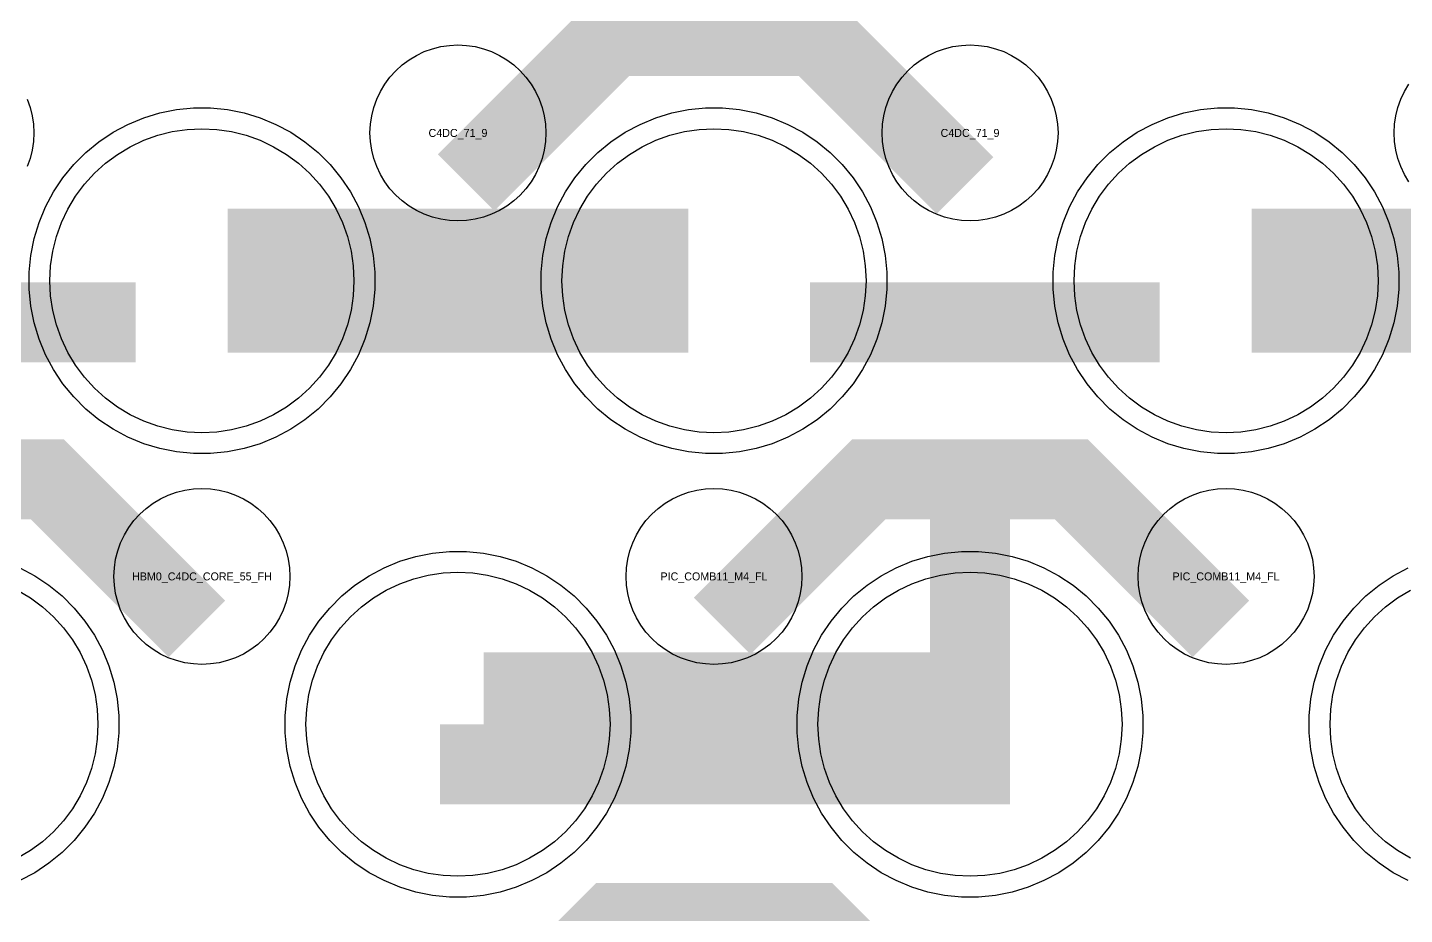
# Model space of a CAD drawing. Extents: x -11880 to 11880, y -14992 to 14992.
# Drawn here: x -9254.5 to -8824.2, y -5199.5 to -4922.4 of the extents above; entities that cross this region are included whole.
import ezdxf
from ezdxf.enums import TextEntityAlignment as Align

# ---------------------------------------------------------------- set-up
doc = ezdxf.new("R2010")
doc.units = 0
doc.header["$MEASUREMENT"] = 0
for name, color, linetype in [('GDS_775_DT_237', 138, 'CONTINUOUS'), ('RDL1_FS', 34, 'CONTINUOUS'), ('RDL_BS', 160, 'CONTINUOUS')]:
    doc.layers.add(name, color=color, linetype=linetype)

msp = doc.modelspace()

# ---------------------------------------------------------------- linework, layer by layer
at = {"layer": 'RDL1_FS'}
for points in [[(-9200, -5049.024), (-9204.657, -5048.795), (-9209.268, -5048.111), (-9213.791, -5046.979), (-9218.181, -5045.407), (-9222.395, -5043.415), (-9226.395, -5041.017), (-9230.14, -5038.239), (-9233.594, -5035.109), (-9236.724, -5031.655), (-9239.502, -5027.91), (-9241.9, -5023.91), (-9243.892, -5019.696), (-9245.464, -5015.306), (-9246.596, -5010.783), (-9247.28, -5006.172), (-9247.509, -5001.515), (-9247.28, -4996.858), (-9246.596, -4992.247), (-9245.464, -4987.724), (-9243.892, -4983.334), (-9241.9, -4979.12), (-9239.502, -4975.12), (-9236.724, -4971.375), (-9233.594, -4967.921), (-9230.14, -4964.791), (-9226.395, -4962.013), (-9222.395, -4959.615), (-9218.181, -4957.623), (-9213.791, -4956.051), (-9209.268, -4954.919), (-9204.657, -4954.235), (-9200, -4954.006), (-9195.343, -4954.235), (-9190.732, -4954.919), (-9186.209, -4956.051), (-9181.819, -4957.623), (-9177.605, -4959.615), (-9173.605, -4962.013), (-9169.86, -4964.791), (-9166.406, -4967.921), (-9163.276, -4971.375), (-9160.498, -4975.12), (-9158.1, -4979.12), (-9156.108, -4983.334), (-9154.536, -4987.724), (-9153.404, -4992.247), (-9152.72, -4996.858), (-9152.491, -5001.515), (-9152.72, -5006.172), (-9153.404, -5010.783), (-9154.536, -5015.306), (-9156.108, -5019.696), (-9158.1, -5023.91), (-9160.498, -5027.91), (-9163.276, -5031.655), (-9166.406, -5035.109), (-9169.86, -5038.239), (-9173.605, -5041.017), (-9177.605, -5043.415), (-9181.819, -5045.407), (-9186.209, -5046.979), (-9190.732, -5048.111), (-9195.343, -5048.795)], [(-9040, -5049.024), (-9044.657, -5048.795), (-9049.268, -5048.111), (-9053.791, -5046.979), (-9058.181, -5045.407), (-9062.395, -5043.415), (-9066.395, -5041.017), (-9070.14, -5038.239), (-9073.594, -5035.109), (-9076.724, -5031.655), (-9079.502, -5027.91), (-9081.9, -5023.91), (-9083.892, -5019.696), (-9085.464, -5015.306), (-9086.596, -5010.783), (-9087.28, -5006.172), (-9087.509, -5001.515), (-9087.28, -4996.858), (-9086.596, -4992.247), (-9085.464, -4987.724), (-9083.892, -4983.334), (-9081.9, -4979.12), (-9079.502, -4975.12), (-9076.724, -4971.375), (-9073.594, -4967.921), (-9070.14, -4964.791), (-9066.395, -4962.013), (-9062.395, -4959.615), (-9058.181, -4957.623), (-9053.791, -4956.051), (-9049.268, -4954.919), (-9044.657, -4954.235), (-9040, -4954.006), (-9035.343, -4954.235), (-9030.732, -4954.919), (-9026.209, -4956.051), (-9021.819, -4957.623), (-9017.605, -4959.615), (-9013.605, -4962.013), (-9009.86, -4964.791), (-9006.406, -4967.921), (-9003.276, -4971.375), (-9000.498, -4975.12), (-8998.1, -4979.12), (-8996.108, -4983.334), (-8994.536, -4987.724), (-8993.404, -4992.247), (-8992.72, -4996.858), (-8992.491, -5001.515), (-8992.72, -5006.172), (-8993.404, -5010.783), (-8994.536, -5015.306), (-8996.108, -5019.696), (-8998.1, -5023.91), (-9000.498, -5027.91), (-9003.276, -5031.655), (-9006.406, -5035.109), (-9009.86, -5038.239), (-9013.605, -5041.017), (-9017.605, -5043.415), (-9021.819, -5045.407), (-9026.209, -5046.979), (-9030.732, -5048.111), (-9035.343, -5048.795)], [(-8880, -5049.024), (-8884.657, -5048.795), (-8889.268, -5048.111), (-8893.791, -5046.979), (-8898.181, -5045.407), (-8902.395, -5043.415), (-8906.395, -5041.017), (-8910.14, -5038.239), (-8913.594, -5035.109), (-8916.724, -5031.655), (-8919.502, -5027.91), (-8921.9, -5023.91), (-8923.892, -5019.696), (-8925.464, -5015.306), (-8926.596, -5010.783), (-8927.28, -5006.172), (-8927.509, -5001.515), (-8927.28, -4996.858), (-8926.596, -4992.247), (-8925.464, -4987.724), (-8923.892, -4983.334), (-8921.9, -4979.12), (-8919.502, -4975.12), (-8916.724, -4971.375), (-8913.594, -4967.921), (-8910.14, -4964.791), (-8906.395, -4962.013), (-8902.395, -4959.615), (-8898.181, -4957.623), (-8893.791, -4956.051), (-8889.268, -4954.919), (-8884.657, -4954.235), (-8880, -4954.006), (-8875.343, -4954.235), (-8870.732, -4954.919), (-8866.209, -4956.051), (-8861.819, -4957.623), (-8857.605, -4959.615), (-8853.605, -4962.013), (-8849.86, -4964.791), (-8846.406, -4967.921), (-8843.276, -4971.375), (-8840.498, -4975.12), (-8838.1, -4979.12), (-8836.108, -4983.334), (-8834.536, -4987.724), (-8833.404, -4992.247), (-8832.72, -4996.858), (-8832.491, -5001.515), (-8832.72, -5006.172), (-8833.404, -5010.783), (-8834.536, -5015.306), (-8836.108, -5019.696), (-8838.1, -5023.91), (-8840.498, -5027.91), (-8843.276, -5031.655), (-8846.406, -5035.109), (-8849.86, -5038.239), (-8853.605, -5041.017), (-8857.605, -5043.415), (-8861.819, -5045.407), (-8866.209, -5046.979), (-8870.732, -5048.111), (-8875.343, -5048.795)], [(-9120, -5187.589), (-9124.657, -5187.36), (-9129.268, -5186.676), (-9133.791, -5185.544), (-9138.181, -5183.972), (-9142.395, -5181.98), (-9146.395, -5179.582), (-9150.14, -5176.804), (-9153.594, -5173.674), (-9156.724, -5170.22), (-9159.502, -5166.475), (-9161.9, -5162.475), (-9163.892, -5158.261), (-9165.464, -5153.871), (-9166.596, -5149.348), (-9167.28, -5144.737), (-9167.509, -5140.08), (-9167.28, -5135.423), (-9166.596, -5130.812), (-9165.464, -5126.289), (-9163.892, -5121.899), (-9161.9, -5117.685), (-9159.502, -5113.685), (-9156.724, -5109.94), (-9153.594, -5106.486), (-9150.14, -5103.356), (-9146.395, -5100.578), (-9142.395, -5098.18), (-9138.181, -5096.188), (-9133.791, -5094.616), (-9129.268, -5093.484), (-9124.657, -5092.8), (-9120, -5092.571), (-9115.343, -5092.8), (-9110.732, -5093.484), (-9106.209, -5094.616), (-9101.819, -5096.188), (-9097.605, -5098.18), (-9093.605, -5100.578), (-9089.86, -5103.356), (-9086.406, -5106.486), (-9083.276, -5109.94), (-9080.498, -5113.685), (-9078.1, -5117.685), (-9076.108, -5121.899), (-9074.536, -5126.289), (-9073.404, -5130.812), (-9072.72, -5135.423), (-9072.491, -5140.08), (-9072.72, -5144.737), (-9073.404, -5149.348), (-9074.536, -5153.871), (-9076.108, -5158.261), (-9078.1, -5162.475), (-9080.498, -5166.475), (-9083.276, -5170.22), (-9086.406, -5173.674), (-9089.86, -5176.804), (-9093.605, -5179.582), (-9097.605, -5181.98), (-9101.819, -5183.972), (-9106.209, -5185.544), (-9110.732, -5186.676), (-9115.343, -5187.36)], [(-8960, -5187.589), (-8964.657, -5187.36), (-8969.268, -5186.676), (-8973.791, -5185.544), (-8978.181, -5183.972), (-8982.395, -5181.98), (-8986.395, -5179.582), (-8990.14, -5176.804), (-8993.594, -5173.674), (-8996.724, -5170.22), (-8999.502, -5166.475), (-9001.9, -5162.475), (-9003.892, -5158.261), (-9005.464, -5153.871), (-9006.596, -5149.348), (-9007.28, -5144.737), (-9007.509, -5140.08), (-9007.28, -5135.423), (-9006.596, -5130.812), (-9005.464, -5126.289), (-9003.892, -5121.899), (-9001.9, -5117.685), (-8999.502, -5113.685), (-8996.724, -5109.94), (-8993.594, -5106.486), (-8990.14, -5103.356), (-8986.395, -5100.578), (-8982.395, -5098.18), (-8978.181, -5096.188), (-8973.791, -5094.616), (-8969.268, -5093.484), (-8964.657, -5092.8), (-8960, -5092.571), (-8955.343, -5092.8), (-8950.732, -5093.484), (-8946.209, -5094.616), (-8941.819, -5096.188), (-8937.605, -5098.18), (-8933.605, -5100.578), (-8929.86, -5103.356), (-8926.406, -5106.486), (-8923.276, -5109.94), (-8920.498, -5113.685), (-8918.1, -5117.685), (-8916.108, -5121.899), (-8914.536, -5126.289), (-8913.404, -5130.812), (-8912.72, -5135.423), (-8912.491, -5140.08), (-8912.72, -5144.737), (-8913.404, -5149.348), (-8914.536, -5153.871), (-8916.108, -5158.261), (-8918.1, -5162.475), (-8920.498, -5166.475), (-8923.276, -5170.22), (-8926.406, -5173.674), (-8929.86, -5176.804), (-8933.605, -5179.582), (-8937.605, -5181.98), (-8941.819, -5183.972), (-8946.209, -5185.544), (-8950.732, -5186.676), (-8955.343, -5187.36)]]:
    msp.add_lwpolyline(points, close=True, dxfattribs=at)
for points in [[(-9191.998, -5001.515, 45, 45, 0), (-9119.998, -5001.515, 45, 45, 0)], [(-9119.998, -5001.515, 45, 45, 0), (-9047.998, -5001.515, 45, 45, 0)], [(-8871.998, -5001.515, 45, 45, 0), (-8799.998, -5001.515, 45, 45, 0)], [(-9111.998, -5140.08, 45, 45, 0), (-9039.998, -5140.08, 45, 45, 0)], [(-9039.998, -5140.08, 45, 45, 0), (-8967.998, -5140.08, 45, 45, 0)]]:
    msp.add_lwpolyline(points, format="xyseb", dxfattribs=at)
for points in [[(-9257.605, -5098.18), (-9253.605, -5100.578), (-9249.86, -5103.356), (-9246.406, -5106.486), (-9243.276, -5109.94), (-9240.498, -5113.685), (-9238.1, -5117.685), (-9236.108, -5121.899), (-9234.536, -5126.289), (-9233.404, -5130.812), (-9232.72, -5135.423), (-9232.491, -5140.08), (-9232.72, -5144.737), (-9233.404, -5149.348), (-9234.536, -5153.871), (-9236.108, -5158.261), (-9238.1, -5162.475), (-9240.498, -5166.475), (-9243.276, -5170.22), (-9246.406, -5173.674), (-9249.86, -5176.804), (-9253.605, -5179.582), (-9257.605, -5181.98)], [(-8822.395, -5181.98), (-8826.395, -5179.582), (-8830.14, -5176.804), (-8833.594, -5173.674), (-8836.724, -5170.22), (-8839.502, -5166.475), (-8841.9, -5162.475), (-8843.892, -5158.261), (-8845.464, -5153.871), (-8846.596, -5149.348), (-8847.28, -5144.737), (-8847.509, -5140.08), (-8847.28, -5135.423), (-8846.596, -5130.812), (-8845.464, -5126.289), (-8843.892, -5121.899), (-8841.9, -5117.685), (-8839.502, -5113.685), (-8836.724, -5109.94), (-8833.594, -5106.486), (-8830.14, -5103.356), (-8826.395, -5100.578), (-8822.395, -5098.18)]]:
    msp.add_lwpolyline(points, dxfattribs=at)
at = {"layer": 'RDL_BS'}
for points in [[(-9117.438, -4970.829, 25, 25, 0), (-9071.623, -4925.014, 25, 25, 0), (-9038.07, -4925.014, 25, 25, 0)], [(-8961.599, -4971.728, 25, 25, 0), (-9008.313, -4925.014, 25, 25, 0), (-9038.071, -4925.014, 25, 25, 0)], [(-9329.984, -5014.528, 25, 25, 0), (-9220.719, -5014.528, 25, 25, 0)], [(-9009.984, -5014.528, 25, 25, 0), (-8900.719, -5014.528, 25, 25, 0)], [(-8960, -5165.08, 25, 25, 0), (-8960, -5051.079, 25, 25, 0)], [(-9201.599, -5110.293, 25, 25, 0), (-9248.313, -5063.579, 25, 25, 0), (-9278.071, -5063.579, 25, 25, 0)], [(-9037.438, -5109.394, 25, 25, 0), (-8991.623, -5063.579, 25, 25, 0), (-8958.07, -5063.579, 25, 25, 0)], [(-8881.599, -5110.293, 25, 25, 0), (-8928.313, -5063.579, 25, 25, 0), (-8958.071, -5063.579, 25, 25, 0)], [(-9125.603, -5152.58, 25, 25, 0), (-8947.5, -5152.58, 25, 25, 0)], [(-9117.438, -5247.959, 25, 25, 0), (-9071.623, -5202.144, 25, 25, 0), (-9038.07, -5202.144, 25, 25, 0)], [(-8961.599, -5248.858, 25, 25, 0), (-9008.313, -5202.144, 25, 25, 0), (-9038.071, -5202.144, 25, 25, 0)]]:
    msp.add_lwpolyline(points, format="xyseb", dxfattribs=at)
for points in [[(-9120, -4982.821), (-9122.693, -4982.689), (-9125.365, -4982.293), (-9127.984, -4981.636), (-9130.519, -4980.729), (-9132.956, -4979.577), (-9135.28, -4978.184), (-9137.443, -4976.581), (-9139.442, -4974.769), (-9141.254, -4972.77), (-9142.857, -4970.607), (-9144.25, -4968.283), (-9145.402, -4965.846), (-9146.309, -4963.311), (-9146.966, -4960.692), (-9147.362, -4958.02), (-9147.494, -4955.327), (-9147.362, -4952.634), (-9146.966, -4949.962), (-9146.309, -4947.343), (-9145.402, -4944.808), (-9144.25, -4942.371), (-9142.857, -4940.047), (-9141.254, -4937.884), (-9139.442, -4935.885), (-9137.443, -4934.073), (-9135.28, -4932.47), (-9132.956, -4931.077), (-9130.519, -4929.925), (-9127.984, -4929.018), (-9125.365, -4928.361), (-9122.693, -4927.965), (-9120, -4927.833), (-9117.307, -4927.965), (-9114.635, -4928.361), (-9112.016, -4929.018), (-9109.481, -4929.925), (-9107.044, -4931.077), (-9104.72, -4932.47), (-9102.557, -4934.073), (-9100.558, -4935.885), (-9098.746, -4937.884), (-9097.143, -4940.047), (-9095.75, -4942.371), (-9094.598, -4944.808), (-9093.691, -4947.343), (-9093.034, -4949.962), (-9092.638, -4952.634), (-9092.506, -4955.327), (-9092.638, -4958.02), (-9093.034, -4960.692), (-9093.691, -4963.311), (-9094.598, -4965.846), (-9095.75, -4968.283), (-9097.143, -4970.607), (-9098.746, -4972.77), (-9100.558, -4974.769), (-9102.557, -4976.581), (-9104.72, -4978.184), (-9107.044, -4979.577), (-9109.481, -4980.729), (-9112.016, -4981.636), (-9114.635, -4982.293), (-9117.307, -4982.689)], [(-8960, -4982.821), (-8962.693, -4982.689), (-8965.365, -4982.293), (-8967.984, -4981.636), (-8970.519, -4980.729), (-8972.956, -4979.577), (-8975.28, -4978.184), (-8977.443, -4976.581), (-8979.442, -4974.769), (-8981.254, -4972.77), (-8982.857, -4970.607), (-8984.25, -4968.283), (-8985.402, -4965.846), (-8986.309, -4963.311), (-8986.966, -4960.692), (-8987.362, -4958.02), (-8987.494, -4955.327), (-8987.362, -4952.634), (-8986.966, -4949.962), (-8986.309, -4947.343), (-8985.402, -4944.808), (-8984.25, -4942.371), (-8982.857, -4940.047), (-8981.254, -4937.884), (-8979.442, -4935.885), (-8977.443, -4934.073), (-8975.28, -4932.47), (-8972.956, -4931.077), (-8970.519, -4929.925), (-8967.984, -4929.018), (-8965.365, -4928.361), (-8962.693, -4927.965), (-8960, -4927.833), (-8957.307, -4927.965), (-8954.635, -4928.361), (-8952.016, -4929.018), (-8949.481, -4929.925), (-8947.044, -4931.077), (-8944.72, -4932.47), (-8942.557, -4934.073), (-8940.558, -4935.885), (-8938.746, -4937.884), (-8937.143, -4940.047), (-8935.75, -4942.371), (-8934.598, -4944.808), (-8933.691, -4947.343), (-8933.034, -4949.962), (-8932.638, -4952.634), (-8932.506, -4955.327), (-8932.638, -4958.02), (-8933.034, -4960.692), (-8933.691, -4963.311), (-8934.598, -4965.846), (-8935.75, -4968.283), (-8937.143, -4970.607), (-8938.746, -4972.77), (-8940.558, -4974.769), (-8942.557, -4976.581), (-8944.72, -4978.184), (-8947.044, -4979.577), (-8949.481, -4980.729), (-8952.016, -4981.636), (-8954.635, -4982.293), (-8957.307, -4982.689)], [(-9202.644, -5055.515), (-9207.938, -5054.998), (-9213.165, -5053.952), (-9218.205, -5052.421), (-9223.115, -5050.39), (-9227.777, -5047.898), (-9232.191, -5044.951), (-9236.292, -5041.589), (-9240.074, -5037.807), (-9243.436, -5033.706), (-9246.383, -5029.292), (-9248.875, -5024.63), (-9250.906, -5019.72), (-9252.437, -5014.68), (-9253.483, -5009.453), (-9254, -5004.159), (-9254, -4998.871), (-9253.483, -4993.577), (-9252.437, -4988.35), (-9250.906, -4983.31), (-9248.875, -4978.4), (-9246.383, -4973.738), (-9243.436, -4969.324), (-9240.074, -4965.223), (-9236.292, -4961.441), (-9232.191, -4958.079), (-9227.777, -4955.132), (-9223.115, -4952.64), (-9218.205, -4950.609), (-9213.165, -4949.078), (-9207.938, -4948.032), (-9202.644, -4947.515), (-9197.356, -4947.515), (-9192.062, -4948.032), (-9186.835, -4949.078), (-9181.795, -4950.609), (-9176.885, -4952.64), (-9172.223, -4955.132), (-9167.809, -4958.079), (-9163.708, -4961.441), (-9159.926, -4965.223), (-9156.564, -4969.324), (-9153.617, -4973.738), (-9151.125, -4978.4), (-9149.094, -4983.31), (-9147.563, -4988.35), (-9146.517, -4993.577), (-9146, -4998.871), (-9146, -5004.159), (-9146.517, -5009.453), (-9147.563, -5014.68), (-9149.094, -5019.72), (-9151.125, -5024.63), (-9153.617, -5029.292), (-9156.564, -5033.706), (-9159.926, -5037.807), (-9163.708, -5041.589), (-9167.809, -5044.951), (-9172.223, -5047.898), (-9176.885, -5050.39), (-9181.795, -5052.421), (-9186.835, -5053.952), (-9192.062, -5054.998), (-9197.356, -5055.515)], [(-9042.644, -5055.515), (-9047.938, -5054.998), (-9053.165, -5053.952), (-9058.205, -5052.421), (-9063.115, -5050.39), (-9067.777, -5047.898), (-9072.191, -5044.951), (-9076.292, -5041.589), (-9080.074, -5037.807), (-9083.436, -5033.706), (-9086.383, -5029.292), (-9088.875, -5024.63), (-9090.906, -5019.72), (-9092.437, -5014.68), (-9093.483, -5009.453), (-9094, -5004.159), (-9094, -4998.871), (-9093.483, -4993.577), (-9092.437, -4988.35), (-9090.906, -4983.31), (-9088.875, -4978.4), (-9086.383, -4973.738), (-9083.436, -4969.324), (-9080.074, -4965.223), (-9076.292, -4961.441), (-9072.191, -4958.079), (-9067.777, -4955.132), (-9063.115, -4952.64), (-9058.205, -4950.609), (-9053.165, -4949.078), (-9047.938, -4948.032), (-9042.644, -4947.515), (-9037.356, -4947.515), (-9032.062, -4948.032), (-9026.835, -4949.078), (-9021.795, -4950.609), (-9016.885, -4952.64), (-9012.223, -4955.132), (-9007.809, -4958.079), (-9003.708, -4961.441), (-8999.926, -4965.223), (-8996.564, -4969.324), (-8993.617, -4973.738), (-8991.125, -4978.4), (-8989.094, -4983.31), (-8987.563, -4988.35), (-8986.517, -4993.577), (-8986, -4998.871), (-8986, -5004.159), (-8986.517, -5009.453), (-8987.563, -5014.68), (-8989.094, -5019.72), (-8991.125, -5024.63), (-8993.617, -5029.292), (-8996.564, -5033.706), (-8999.926, -5037.807), (-9003.708, -5041.589), (-9007.809, -5044.951), (-9012.223, -5047.898), (-9016.885, -5050.39), (-9021.795, -5052.421), (-9026.835, -5053.952), (-9032.062, -5054.998), (-9037.356, -5055.515)], [(-8882.644, -5055.515), (-8887.938, -5054.998), (-8893.165, -5053.952), (-8898.205, -5052.421), (-8903.115, -5050.39), (-8907.777, -5047.898), (-8912.191, -5044.951), (-8916.292, -5041.589), (-8920.074, -5037.807), (-8923.436, -5033.706), (-8926.383, -5029.292), (-8928.875, -5024.63), (-8930.906, -5019.72), (-8932.437, -5014.68), (-8933.483, -5009.453), (-8934, -5004.159), (-8934, -4998.871), (-8933.483, -4993.577), (-8932.437, -4988.35), (-8930.906, -4983.31), (-8928.875, -4978.4), (-8926.383, -4973.738), (-8923.436, -4969.324), (-8920.074, -4965.223), (-8916.292, -4961.441), (-8912.191, -4958.079), (-8907.777, -4955.132), (-8903.115, -4952.64), (-8898.205, -4950.609), (-8893.165, -4949.078), (-8887.938, -4948.032), (-8882.644, -4947.515), (-8877.356, -4947.515), (-8872.062, -4948.032), (-8866.835, -4949.078), (-8861.795, -4950.609), (-8856.885, -4952.64), (-8852.223, -4955.132), (-8847.809, -4958.079), (-8843.708, -4961.441), (-8839.926, -4965.223), (-8836.564, -4969.324), (-8833.617, -4973.738), (-8831.125, -4978.4), (-8829.094, -4983.31), (-8827.563, -4988.35), (-8826.517, -4993.577), (-8826, -4998.871), (-8826, -5004.159), (-8826.517, -5009.453), (-8827.563, -5014.68), (-8829.094, -5019.72), (-8831.125, -5024.63), (-8833.617, -5029.292), (-8836.564, -5033.706), (-8839.926, -5037.807), (-8843.708, -5041.589), (-8847.809, -5044.951), (-8852.223, -5047.898), (-8856.885, -5050.39), (-8861.795, -5052.421), (-8866.835, -5053.952), (-8872.062, -5054.998), (-8877.356, -5055.515)], [(-9200, -5121.386), (-9202.693, -5121.254), (-9205.365, -5120.858), (-9207.984, -5120.201), (-9210.519, -5119.294), (-9212.956, -5118.142), (-9215.28, -5116.749), (-9217.443, -5115.146), (-9219.442, -5113.334), (-9221.254, -5111.335), (-9222.857, -5109.172), (-9224.25, -5106.848), (-9225.402, -5104.411), (-9226.309, -5101.876), (-9226.966, -5099.257), (-9227.362, -5096.585), (-9227.494, -5093.892), (-9227.362, -5091.199), (-9226.966, -5088.527), (-9226.309, -5085.908), (-9225.402, -5083.373), (-9224.25, -5080.936), (-9222.857, -5078.612), (-9221.254, -5076.449), (-9219.442, -5074.45), (-9217.443, -5072.638), (-9215.28, -5071.035), (-9212.956, -5069.642), (-9210.519, -5068.49), (-9207.984, -5067.583), (-9205.365, -5066.926), (-9202.693, -5066.53), (-9200, -5066.398), (-9197.307, -5066.53), (-9194.635, -5066.926), (-9192.016, -5067.583), (-9189.481, -5068.49), (-9187.044, -5069.642), (-9184.72, -5071.035), (-9182.557, -5072.638), (-9180.558, -5074.45), (-9178.746, -5076.449), (-9177.143, -5078.612), (-9175.75, -5080.936), (-9174.598, -5083.373), (-9173.691, -5085.908), (-9173.034, -5088.527), (-9172.638, -5091.199), (-9172.506, -5093.892), (-9172.638, -5096.585), (-9173.034, -5099.257), (-9173.691, -5101.876), (-9174.598, -5104.411), (-9175.75, -5106.848), (-9177.143, -5109.172), (-9178.746, -5111.335), (-9180.558, -5113.334), (-9182.557, -5115.146), (-9184.72, -5116.749), (-9187.044, -5118.142), (-9189.481, -5119.294), (-9192.016, -5120.201), (-9194.635, -5120.858), (-9197.307, -5121.254)], [(-9040, -5121.386), (-9042.693, -5121.254), (-9045.365, -5120.858), (-9047.984, -5120.201), (-9050.519, -5119.294), (-9052.956, -5118.142), (-9055.28, -5116.749), (-9057.443, -5115.146), (-9059.442, -5113.334), (-9061.254, -5111.335), (-9062.857, -5109.172), (-9064.25, -5106.848), (-9065.402, -5104.411), (-9066.309, -5101.876), (-9066.966, -5099.257), (-9067.362, -5096.585), (-9067.494, -5093.892), (-9067.362, -5091.199), (-9066.966, -5088.527), (-9066.309, -5085.908), (-9065.402, -5083.373), (-9064.25, -5080.936), (-9062.857, -5078.612), (-9061.254, -5076.449), (-9059.442, -5074.45), (-9057.443, -5072.638), (-9055.28, -5071.035), (-9052.956, -5069.642), (-9050.519, -5068.49), (-9047.984, -5067.583), (-9045.365, -5066.926), (-9042.693, -5066.53), (-9040, -5066.398), (-9037.307, -5066.53), (-9034.635, -5066.926), (-9032.016, -5067.583), (-9029.481, -5068.49), (-9027.044, -5069.642), (-9024.72, -5071.035), (-9022.557, -5072.638), (-9020.558, -5074.45), (-9018.746, -5076.449), (-9017.143, -5078.612), (-9015.75, -5080.936), (-9014.598, -5083.373), (-9013.691, -5085.908), (-9013.034, -5088.527), (-9012.638, -5091.199), (-9012.506, -5093.892), (-9012.638, -5096.585), (-9013.034, -5099.257), (-9013.691, -5101.876), (-9014.598, -5104.411), (-9015.75, -5106.848), (-9017.143, -5109.172), (-9018.746, -5111.335), (-9020.558, -5113.334), (-9022.557, -5115.146), (-9024.72, -5116.749), (-9027.044, -5118.142), (-9029.481, -5119.294), (-9032.016, -5120.201), (-9034.635, -5120.858), (-9037.307, -5121.254)], [(-8880, -5121.386), (-8882.693, -5121.254), (-8885.365, -5120.858), (-8887.984, -5120.201), (-8890.519, -5119.294), (-8892.956, -5118.142), (-8895.28, -5116.749), (-8897.443, -5115.146), (-8899.442, -5113.334), (-8901.254, -5111.335), (-8902.857, -5109.172), (-8904.25, -5106.848), (-8905.402, -5104.411), (-8906.309, -5101.876), (-8906.966, -5099.257), (-8907.362, -5096.585), (-8907.494, -5093.892), (-8907.362, -5091.199), (-8906.966, -5088.527), (-8906.309, -5085.908), (-8905.402, -5083.373), (-8904.25, -5080.936), (-8902.857, -5078.612), (-8901.254, -5076.449), (-8899.442, -5074.45), (-8897.443, -5072.638), (-8895.28, -5071.035), (-8892.956, -5069.642), (-8890.519, -5068.49), (-8887.984, -5067.583), (-8885.365, -5066.926), (-8882.693, -5066.53), (-8880, -5066.398), (-8877.307, -5066.53), (-8874.635, -5066.926), (-8872.016, -5067.583), (-8869.481, -5068.49), (-8867.044, -5069.642), (-8864.72, -5071.035), (-8862.557, -5072.638), (-8860.558, -5074.45), (-8858.746, -5076.449), (-8857.143, -5078.612), (-8855.75, -5080.936), (-8854.598, -5083.373), (-8853.691, -5085.908), (-8853.034, -5088.527), (-8852.638, -5091.199), (-8852.506, -5093.892), (-8852.638, -5096.585), (-8853.034, -5099.257), (-8853.691, -5101.876), (-8854.598, -5104.411), (-8855.75, -5106.848), (-8857.143, -5109.172), (-8858.746, -5111.335), (-8860.558, -5113.334), (-8862.557, -5115.146), (-8864.72, -5116.749), (-8867.044, -5118.142), (-8869.481, -5119.294), (-8872.016, -5120.201), (-8874.635, -5120.858), (-8877.307, -5121.254)], [(-9122.644, -5194.08), (-9127.938, -5193.563), (-9133.165, -5192.517), (-9138.205, -5190.986), (-9143.115, -5188.955), (-9147.777, -5186.463), (-9152.191, -5183.516), (-9156.292, -5180.154), (-9160.074, -5176.372), (-9163.436, -5172.271), (-9166.383, -5167.857), (-9168.875, -5163.195), (-9170.906, -5158.285), (-9172.437, -5153.245), (-9173.483, -5148.018), (-9174, -5142.724), (-9174, -5137.436), (-9173.483, -5132.142), (-9172.437, -5126.915), (-9170.906, -5121.875), (-9168.875, -5116.965), (-9166.383, -5112.303), (-9163.436, -5107.889), (-9160.074, -5103.788), (-9156.292, -5100.006), (-9152.191, -5096.644), (-9147.777, -5093.697), (-9143.115, -5091.205), (-9138.205, -5089.174), (-9133.165, -5087.643), (-9127.938, -5086.597), (-9122.644, -5086.08), (-9117.356, -5086.08), (-9112.062, -5086.597), (-9106.835, -5087.643), (-9101.795, -5089.174), (-9096.885, -5091.205), (-9092.223, -5093.697), (-9087.809, -5096.644), (-9083.708, -5100.006), (-9079.926, -5103.788), (-9076.564, -5107.889), (-9073.617, -5112.303), (-9071.125, -5116.965), (-9069.094, -5121.875), (-9067.563, -5126.915), (-9066.517, -5132.142), (-9066, -5137.436), (-9066, -5142.724), (-9066.517, -5148.018), (-9067.563, -5153.245), (-9069.094, -5158.285), (-9071.125, -5163.195), (-9073.617, -5167.857), (-9076.564, -5172.271), (-9079.926, -5176.372), (-9083.708, -5180.154), (-9087.809, -5183.516), (-9092.223, -5186.463), (-9096.885, -5188.955), (-9101.795, -5190.986), (-9106.835, -5192.517), (-9112.062, -5193.563), (-9117.356, -5194.08)], [(-8962.644, -5194.08), (-8967.938, -5193.563), (-8973.165, -5192.517), (-8978.205, -5190.986), (-8983.115, -5188.955), (-8987.777, -5186.463), (-8992.191, -5183.516), (-8996.292, -5180.154), (-9000.074, -5176.372), (-9003.436, -5172.271), (-9006.383, -5167.857), (-9008.875, -5163.195), (-9010.906, -5158.285), (-9012.437, -5153.245), (-9013.483, -5148.018), (-9014, -5142.724), (-9014, -5137.436), (-9013.483, -5132.142), (-9012.437, -5126.915), (-9010.906, -5121.875), (-9008.875, -5116.965), (-9006.383, -5112.303), (-9003.436, -5107.889), (-9000.074, -5103.788), (-8996.292, -5100.006), (-8992.191, -5096.644), (-8987.777, -5093.697), (-8983.115, -5091.205), (-8978.205, -5089.174), (-8973.165, -5087.643), (-8967.938, -5086.597), (-8962.644, -5086.08), (-8957.356, -5086.08), (-8952.062, -5086.597), (-8946.835, -5087.643), (-8941.795, -5089.174), (-8936.885, -5091.205), (-8932.223, -5093.697), (-8927.809, -5096.644), (-8923.708, -5100.006), (-8919.926, -5103.788), (-8916.564, -5107.889), (-8913.617, -5112.303), (-8911.125, -5116.965), (-8909.094, -5121.875), (-8907.563, -5126.915), (-8906.517, -5132.142), (-8906, -5137.436), (-8906, -5142.724), (-8906.517, -5148.018), (-8907.563, -5153.245), (-8909.094, -5158.285), (-8911.125, -5163.195), (-8913.617, -5167.857), (-8916.564, -5172.271), (-8919.926, -5176.372), (-8923.708, -5180.154), (-8927.809, -5183.516), (-8932.223, -5186.463), (-8936.885, -5188.955), (-8941.795, -5190.986), (-8946.835, -5192.517), (-8952.062, -5193.563), (-8957.356, -5194.08)]]:
    msp.add_lwpolyline(points, close=True, dxfattribs=at)
for points in [[(-8822.857, -4970.607), (-8824.25, -4968.283), (-8825.402, -4965.846), (-8826.309, -4963.311), (-8826.966, -4960.692), (-8827.362, -4958.02), (-8827.494, -4955.327), (-8827.362, -4952.634), (-8826.966, -4949.962), (-8826.309, -4947.343), (-8825.402, -4944.808), (-8824.25, -4942.371), (-8822.857, -4940.047)], [(-9254.598, -4944.808), (-9253.691, -4947.343), (-9253.034, -4949.962), (-9252.638, -4952.634), (-9252.506, -4955.327), (-9252.638, -4958.02), (-9253.034, -4960.692), (-9253.691, -4963.311), (-9254.598, -4965.846)], [(-9256.885, -5091.205), (-9252.223, -5093.697), (-9247.809, -5096.644), (-9243.708, -5100.006), (-9239.926, -5103.788), (-9236.564, -5107.889), (-9233.617, -5112.303), (-9231.125, -5116.965), (-9229.094, -5121.875), (-9227.563, -5126.915), (-9226.517, -5132.142), (-9226, -5137.436), (-9226, -5142.724), (-9226.517, -5148.018), (-9227.563, -5153.245), (-9229.094, -5158.285), (-9231.125, -5163.195), (-9233.617, -5167.857), (-9236.564, -5172.271), (-9239.926, -5176.372), (-9243.708, -5180.154), (-9247.809, -5183.516), (-9252.223, -5186.463), (-9256.885, -5188.955)], [(-8823.115, -5188.955), (-8827.777, -5186.463), (-8832.191, -5183.516), (-8836.292, -5180.154), (-8840.074, -5176.372), (-8843.436, -5172.271), (-8846.383, -5167.857), (-8848.875, -5163.195), (-8850.906, -5158.285), (-8852.437, -5153.245), (-8853.483, -5148.018), (-8854, -5142.724), (-8854, -5137.436), (-8853.483, -5132.142), (-8852.437, -5126.915), (-8850.906, -5121.875), (-8848.875, -5116.965), (-8846.383, -5112.303), (-8843.436, -5107.889), (-8840.074, -5103.788), (-8836.292, -5100.006), (-8832.191, -5096.644), (-8827.777, -5093.697), (-8823.115, -5091.205)]]:
    msp.add_lwpolyline(points, dxfattribs=at)

# ---------------------------------------------------------------- texts
at = {"layer": 'GDS_775_DT_237'}
for s, p in [('C4DC_71_9', (-9120, -4955.327)), ('C4DC_71_9', (-9120, -4955.327)), ('C4DC_71_9', (-8960, -4955.327)), ('C4DC_71_9', (-8960, -4955.327)), ('HBM0_C4DC_CORE_55_FH', (-9200, -5093.892)), ('HBM0_C4DC_CORE_55_FH', (-9200, -5093.892)), ('PIC_COMB11_M4_FL', (-9040, -5093.892)), ('PIC_COMB11_M4_FL', (-9040, -5093.892)), ('PIC_COMB11_M4_FL', (-8880, -5093.892)), ('PIC_COMB11_M4_FL', (-8880, -5093.892))]:
    msp.add_text(s, height=2.5, dxfattribs=at).set_placement(p, align=Align.MIDDLE_CENTER)

doc.saveas('drawing.dxf')
